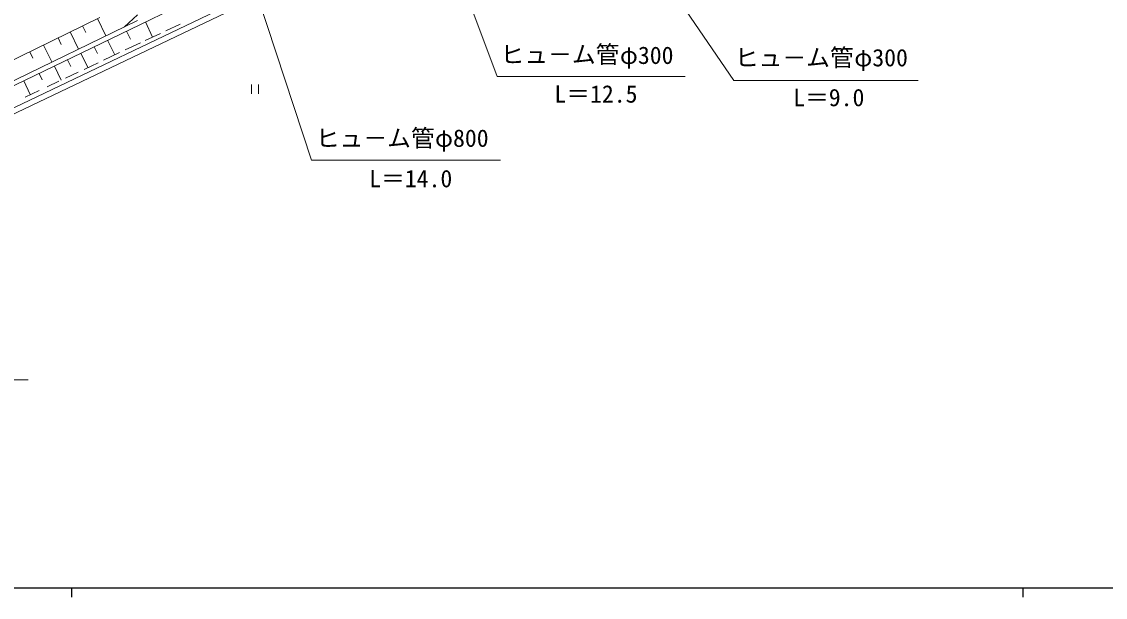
# Model space of a CAD drawing. Units: millimetres, scale not verified. Extents: x 40000 to 680000, y 20000 to 380000.
# Drawn here: x 162764 to 276670, y 204000 to 264512 of the extents above; entities that cross this region are included whole.
import ezdxf
from ezdxf.enums import TextEntityAlignment as Align

# ---------------------------------------------------------------- set-up
doc = ezdxf.new("R2010")
doc.units = ezdxf.units.MM
doc.header["$LTSCALE"] = 1000
for name, color, linetype, lineweight in [('M-BGD', 7, 'Continuous', 13), ('M-STR-HTXT', 7, 'Continuous', 13), ('M-TTL-BAND', 7, 'Continuous', 25)]:
    doc.layers.add(name, color=color, linetype=linetype, lineweight=lineweight)
doc.styles.add('ＭＳ ゴシック', font='')
doc.styles.get('ＭＳ ゴシック').set_extended_font_data('MS Gothic')

msp = doc.modelspace()

# ---------------------------------------------------------------- linework, layer by layer
at = {"layer": 'M-BGD'}
for p, q in [((175173, 264192), (182549, 267769)), ((161264, 255141), (185494, 266717)), ((161522, 254600), (185769, 266183)), ((160881, 259997), (170994, 264967)), ((160945, 257855), (174954, 264642)), ((171607, 263020), (170717, 264831)), ((173571, 263972), (174950, 265220)), ((176531, 262896), (175763, 264478)), ((161091, 257370), (175173, 264192)), ((168753, 261638), (167871, 263432)), ((169511, 263380), (169172, 264071)), ((174187, 262669), (173777, 263516)), ((175753, 262530), (177349, 263281)), ((177915, 263547), (179428, 264260)), ((165939, 260274), (165065, 262053)), ((166928, 262109), (166588, 262801)), ((172541, 261017), (171795, 262556)), ((173643, 261536), (175239, 262288)), ((163939, 260669), (163610, 261338)), ((169725, 259692), (168994, 261199)), ((170735, 261162), (170390, 261875)), ((171374, 260468), (173053, 261258)), ((166920, 258371), (166205, 259848)), ((167917, 259784), (167567, 260507)), ((169321, 259502), (170804, 260200)), ((164911, 258389), (164585, 259063)), ((167372, 258584), (168713, 259215)), ((163673, 256843), (162976, 258283)), ((165447, 257678), (166682, 258259)), ((186906, 256916), (186906, 257916)), ((187656, 257916), (187656, 256916)), ((163119, 256582), (164618, 257288))]:
    msp.add_line(p, q, dxfattribs=at)
at = {"layer": 'M-STR-HTXT'}
for p, q in [((215679, 290330), (237634, 258328)), ((204650, 280420), (212758, 258759)), ((186271, 271066), (193236, 249948)), ((212758, 258759), (232509, 258753)), ((237634, 258328), (257007, 258328)), ((193236, 249948), (213088, 249948)), ((144217, 226854), (163444, 226854))]:
    msp.add_line(p, q, dxfattribs=at)
at = {"layer": 'M-TTL-BAND'}
for p, q in [((40000, 205000), (579000, 205000)), ((168000, 205000), (168000, 204000)), ((268000, 205000), (268000, 204000))]:
    msp.add_line(p, q, dxfattribs=at)

# ---------------------------------------------------------------- texts
at = {"layer": 'M-STR-HTXT', "style": 'ＭＳ ゴシック'}
for s, p in [('ヒュ－ム管', (213097, 259604)), ('φ300', (225643, 259517)), ('ヒュ－ム管', (237721, 259273)), ('φ300', (250281, 259263)), ('L＝12.5', (218759, 255451)), ('L＝9.0', (243856, 255075)), ('ヒュ－ム管', (193678, 250807)), ('φ800', (206209, 250804)), ('L＝14.0', (199291, 246553))]:
    msp.add_text(s, height=1833, dxfattribs=at).set_placement(p, align=Align.BOTTOM_LEFT)

doc.saveas('drawing.dxf')
